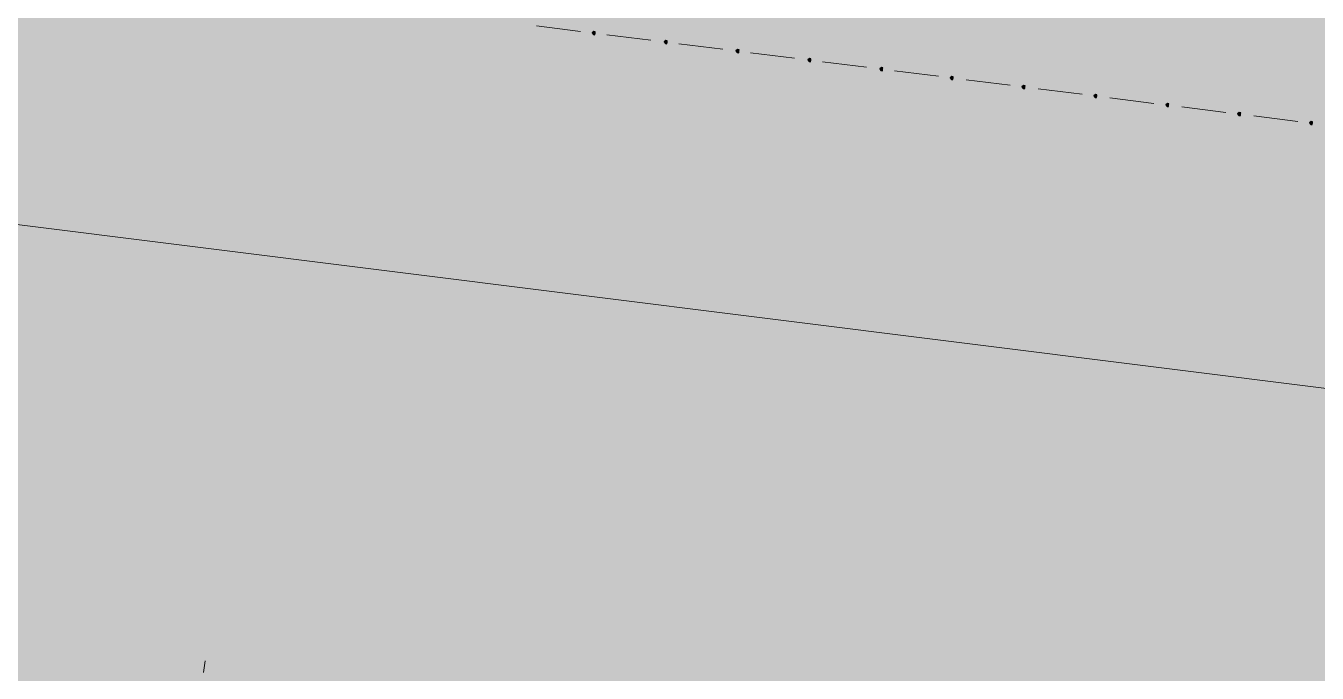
# Model space of a CAD drawing. Header units: metres. Extents: x -4 to 509425, y 7549 to 4732445.
# Drawn here: x 475986.8 to 475994.19, y 4719791.92 to 4719795.62 of the extents above; entities that cross this region are included whole.
import ezdxf

# ---------------------------------------------------------------- set-up
doc = ezdxf.new("R2010")
doc.units = ezdxf.units.M
doc.header["$LTSCALE"] = 0.01
doc.header["$MEASUREMENT"] = 0
doc.layers.get('0').update_dxf_attribs({"lineweight": 0})
for name, color, linetype in [('_SUBESTACIÓN', 1, 'Continuous'), ('NUDO GAROÑA', 211, 'Continuous'), ('SUBESTACION LA VID', 253, 'Continuous')]:
    doc.layers.add(name, color=color, linetype=linetype)

# ---------------------------------------------------------------- blocks, each defined once
blk = doc.blocks.new('A$Cfff6051d')
at = {"layer": 'SUBESTACION LA VID', "transparency": 33554687}
h = blk.add_hatch(color=256, dxfattribs=at)
h.dxf.hatch_style = 2
h.paths.add_polyline_path([(475990.0596, 4719795.5813), (475990.0607, 4719795.5897), (475990.0523, 4719795.5907), (475990.0428, 4719795.5834), (475990.0502, 4719795.5739), (475990.0586, 4719795.5729)])
h = blk.add_hatch(color=256, dxfattribs=at)
h.dxf.hatch_style = 2
h.paths.add_polyline_path([(475990.4713, 4719795.5297), (475990.4723, 4719795.5381), (475990.4639, 4719795.5391), (475990.4545, 4719795.5318), (475990.4618, 4719795.5223), (475990.4702, 4719795.5213)])
h = blk.add_hatch(color=256, dxfattribs=at)
h.dxf.hatch_style = 2
h.paths.add_polyline_path([(475990.8829, 4719795.4781), (475990.8839, 4719795.4865), (475990.8755, 4719795.4875), (475990.8661, 4719795.4802), (475990.8734, 4719795.4707), (475990.8818, 4719795.4697)])
h = blk.add_hatch(color=256, dxfattribs=at)
h.dxf.hatch_style = 2
h.paths.add_polyline_path([(475991.2945, 4719795.4265), (475991.2955, 4719795.4349), (475991.2871, 4719795.4359), (475991.2777, 4719795.4286), (475991.285, 4719795.4191), (475991.2934, 4719795.4181)])
h = blk.add_hatch(color=256, dxfattribs=at)
h.dxf.hatch_style = 2
h.paths.add_polyline_path([(475991.7061, 4719795.3749), (475991.7072, 4719795.3833), (475991.6988, 4719795.3843), (475991.6893, 4719795.377), (475991.6967, 4719795.3675), (475991.7051, 4719795.3665)])
h = blk.add_hatch(color=256, dxfattribs=at)
h.dxf.hatch_style = 2
h.paths.add_polyline_path([(475992.1093, 4719795.3243), (475992.1104, 4719795.3327), (475992.102, 4719795.3338), (475992.0925, 4719795.3264), (475992.0999, 4719795.317), (475992.1083, 4719795.3159)])
h = blk.add_hatch(color=256, dxfattribs=at)
h.dxf.hatch_style = 2
h.paths.add_polyline_path([(475992.5209, 4719795.2727), (475992.522, 4719795.2811), (475992.5136, 4719795.2822), (475992.5041, 4719795.2748), (475992.5115, 4719795.2654), (475992.5199, 4719795.2643)])
h = blk.add_hatch(color=256, dxfattribs=at)
h.dxf.hatch_style = 2
h.paths.add_polyline_path([(475992.9326, 4719795.2211), (475992.9336, 4719795.2295), (475992.9252, 4719795.2306), (475992.9158, 4719795.2232), (475992.9231, 4719795.2138), (475992.9315, 4719795.2127)])
h = blk.add_hatch(color=256, dxfattribs=at)
h.dxf.hatch_style = 2
h.paths.add_polyline_path([(475993.3442, 4719795.1695), (475993.3452, 4719795.1779), (475993.3368, 4719795.179), (475993.3274, 4719795.1716), (475993.3347, 4719795.1622), (475993.3431, 4719795.1611)])
h = blk.add_hatch(color=256, dxfattribs=at)
h.dxf.hatch_style = 2
h.paths.add_polyline_path([(475993.7558, 4719795.1179), (475993.7568, 4719795.1263), (475993.7484, 4719795.1273), (475993.739, 4719795.12), (475993.7463, 4719795.1105), (475993.7547, 4719795.1095)])
h = blk.add_hatch(color=256, dxfattribs=at)
h.dxf.hatch_style = 2
h.paths.add_polyline_path([(475994.1674, 4719795.0663), (475994.1685, 4719795.0747), (475994.1601, 4719795.0757), (475994.1506, 4719795.0684), (475994.158, 4719795.0589), (475994.1664, 4719795.0579)])
at = {"layer": 'SUBESTACION LA VID', "lineweight": 15}
for p, q in [((475989.9756, 4719795.5918), (475989.7236, 4719795.6234)), ((475990.3789, 4719795.5413), (475990.1268, 4719795.5729)), ((475990.7905, 4719795.4897), (475990.5385, 4719795.5212)), ((475991.2021, 4719795.438), (475990.9501, 4719795.4696)), ((475991.6137, 4719795.3864), (475991.3617, 4719795.418)), ((475992.0253, 4719795.3348), (475991.7733, 4719795.3664)), ((475992.4369, 4719795.2832), (475992.1849, 4719795.3148)), ((475992.8486, 4719795.2316), (475992.5965, 4719795.2632)), ((476078.4044, 4719782.9953), (475980.9269, 4719795.216)), ((475993.2602, 4719795.18), (475993.0082, 4719795.2116)), ((475993.6718, 4719795.1284), (475993.4198, 4719795.16)), ((475994.0834, 4719795.0768), (475993.8314, 4719795.1084)), ((475987.8258, 4719791.9876), (475987.8174, 4719791.9204))]:
    blk.add_line(p, q, dxfattribs=at)
at = {"layer": 'SUBESTACION LA VID'}
for points in [[(475990.0596, 4719795.5813), (475990.0607, 4719795.5897), (475990.0523, 4719795.5907), (475990.0428, 4719795.5834), (475990.0502, 4719795.5739), (475990.0586, 4719795.5729)], [(475990.4713, 4719795.5297), (475990.4723, 4719795.5381), (475990.4639, 4719795.5391), (475990.4545, 4719795.5318), (475990.4618, 4719795.5223), (475990.4702, 4719795.5213)], [(475990.8829, 4719795.4781), (475990.8839, 4719795.4865), (475990.8755, 4719795.4875), (475990.8661, 4719795.4802), (475990.8734, 4719795.4707), (475990.8818, 4719795.4697)], [(475991.2945, 4719795.4265), (475991.2955, 4719795.4349), (475991.2871, 4719795.4359), (475991.2777, 4719795.4286), (475991.285, 4719795.4191), (475991.2934, 4719795.4181)], [(475991.7061, 4719795.3749), (475991.7072, 4719795.3833), (475991.6988, 4719795.3843), (475991.6893, 4719795.377), (475991.6967, 4719795.3675), (475991.7051, 4719795.3665)], [(475992.1093, 4719795.3243), (475992.1104, 4719795.3327), (475992.102, 4719795.3338), (475992.0925, 4719795.3264), (475992.0999, 4719795.317), (475992.1083, 4719795.3159)], [(475992.5209, 4719795.2727), (475992.522, 4719795.2811), (475992.5136, 4719795.2822), (475992.5041, 4719795.2748), (475992.5115, 4719795.2654), (475992.5199, 4719795.2643)], [(475992.9326, 4719795.2211), (475992.9336, 4719795.2295), (475992.9252, 4719795.2306), (475992.9158, 4719795.2232), (475992.9231, 4719795.2138), (475992.9315, 4719795.2127)], [(475993.3442, 4719795.1695), (475993.3452, 4719795.1779), (475993.3368, 4719795.179), (475993.3274, 4719795.1716), (475993.3347, 4719795.1622), (475993.3431, 4719795.1611)], [(475993.7558, 4719795.1179), (475993.7568, 4719795.1263), (475993.7484, 4719795.1273), (475993.739, 4719795.12), (475993.7463, 4719795.1105), (475993.7547, 4719795.1095)], [(475994.1674, 4719795.0663), (475994.1685, 4719795.0747), (475994.1601, 4719795.0757), (475994.1506, 4719795.0684), (475994.158, 4719795.0589), (475994.1664, 4719795.0579)]]:
    blk.add_lwpolyline(points, close=True, dxfattribs=at)
at = {"layer": 'SUBESTACION LA VID', "lineweight": 0}
for points in [[(475990.0596, 4719795.5813), (475990.0607, 4719795.5897), (475990.0523, 4719795.5907), (475990.0428, 4719795.5834), (475990.0502, 4719795.5739), (475990.0586, 4719795.5729)], [(475990.4713, 4719795.5297), (475990.4723, 4719795.5381), (475990.4639, 4719795.5391), (475990.4545, 4719795.5318), (475990.4618, 4719795.5223), (475990.4702, 4719795.5213)], [(475990.8829, 4719795.4781), (475990.8839, 4719795.4865), (475990.8755, 4719795.4875), (475990.8661, 4719795.4802), (475990.8734, 4719795.4707), (475990.8818, 4719795.4697)], [(475991.2945, 4719795.4265), (475991.2955, 4719795.4349), (475991.2871, 4719795.4359), (475991.2777, 4719795.4286), (475991.285, 4719795.4191), (475991.2934, 4719795.4181)], [(475991.7061, 4719795.3749), (475991.7072, 4719795.3833), (475991.6988, 4719795.3843), (475991.6893, 4719795.377), (475991.6967, 4719795.3675), (475991.7051, 4719795.3665)], [(475992.1093, 4719795.3243), (475992.1104, 4719795.3327), (475992.102, 4719795.3338), (475992.0925, 4719795.3264), (475992.0999, 4719795.317), (475992.1083, 4719795.3159)], [(475992.5209, 4719795.2727), (475992.522, 4719795.2811), (475992.5136, 4719795.2822), (475992.5041, 4719795.2748), (475992.5115, 4719795.2654), (475992.5199, 4719795.2643)], [(475992.9326, 4719795.2211), (475992.9336, 4719795.2295), (475992.9252, 4719795.2306), (475992.9158, 4719795.2232), (475992.9231, 4719795.2138), (475992.9315, 4719795.2127)], [(475993.3442, 4719795.1695), (475993.3452, 4719795.1779), (475993.3368, 4719795.179), (475993.3274, 4719795.1716), (475993.3347, 4719795.1622), (475993.3431, 4719795.1611)], [(475993.7558, 4719795.1179), (475993.7568, 4719795.1263), (475993.7484, 4719795.1273), (475993.739, 4719795.12), (475993.7463, 4719795.1105), (475993.7547, 4719795.1095)], [(475994.1674, 4719795.0663), (475994.1685, 4719795.0747), (475994.1601, 4719795.0757), (475994.1506, 4719795.0684), (475994.158, 4719795.0589), (475994.1664, 4719795.0579)]]:
    blk.add_lwpolyline(points, close=True, dxfattribs=at)

msp = doc.modelspace()

# ---------------------------------------------------------------- hatches: boundary and pattern name
at = {"layer": '_SUBESTACIÓN', "transparency": 33554559}
h = msp.add_hatch(color=1, dxfattribs=at)
h.dxf.hatch_style = 1
h.paths.add_polyline_path([(475968.6399, 4719805.825), (476089.9386, 4719790.615), (476078.1686, 4719696.74), (475956.8686, 4719711.9502)])

# ---------------------------------------------------------------- linework, layer by layer
at = {"layer": 'NUDO GAROÑA', "color": 1, "const_width": 10}
for points in [[(475968.0876, 4719801.3563), (476089.38, 4719786.1499), (476082.4784, 4719731.0998)], [(475981.735, 4719796.7396), (475982.0614, 4719796.6263), (475982.3837, 4719796.5019), (475982.7015, 4719796.3664), (475983.0145, 4719796.2199), (475983.3221, 4719796.0628), (475983.6242, 4719795.8951), (475983.9203, 4719795.7171), (475984.2101, 4719795.529), (475984.4932, 4719795.331), (475984.7693, 4719795.1233), (475985.0381, 4719794.9062), (475985.2992, 4719794.6799), (475985.5523, 4719794.4448), (475985.7971, 4719794.2011), (475986.0334, 4719793.949), (475986.2609, 4719793.6889), (475986.4792, 4719793.4212), (475986.6881, 4719793.146), (475986.8874, 4719792.8638), (475987.0769, 4719792.5749), (475987.2562, 4719792.2796), (475987.4253, 4719791.9783), (475987.5838, 4719791.6713), (475987.7316, 4719791.3591), (475987.7437, 4719791.3323)]]:
    msp.add_lwpolyline(points, dxfattribs=at)

# ---------------------------------------------------------------- block references
at = {"linetype": 'Continuous'}
msp.add_blockref('A$Cfff6051d', (0, 0), dxfattribs=at)

doc.saveas('drawing.dxf')
